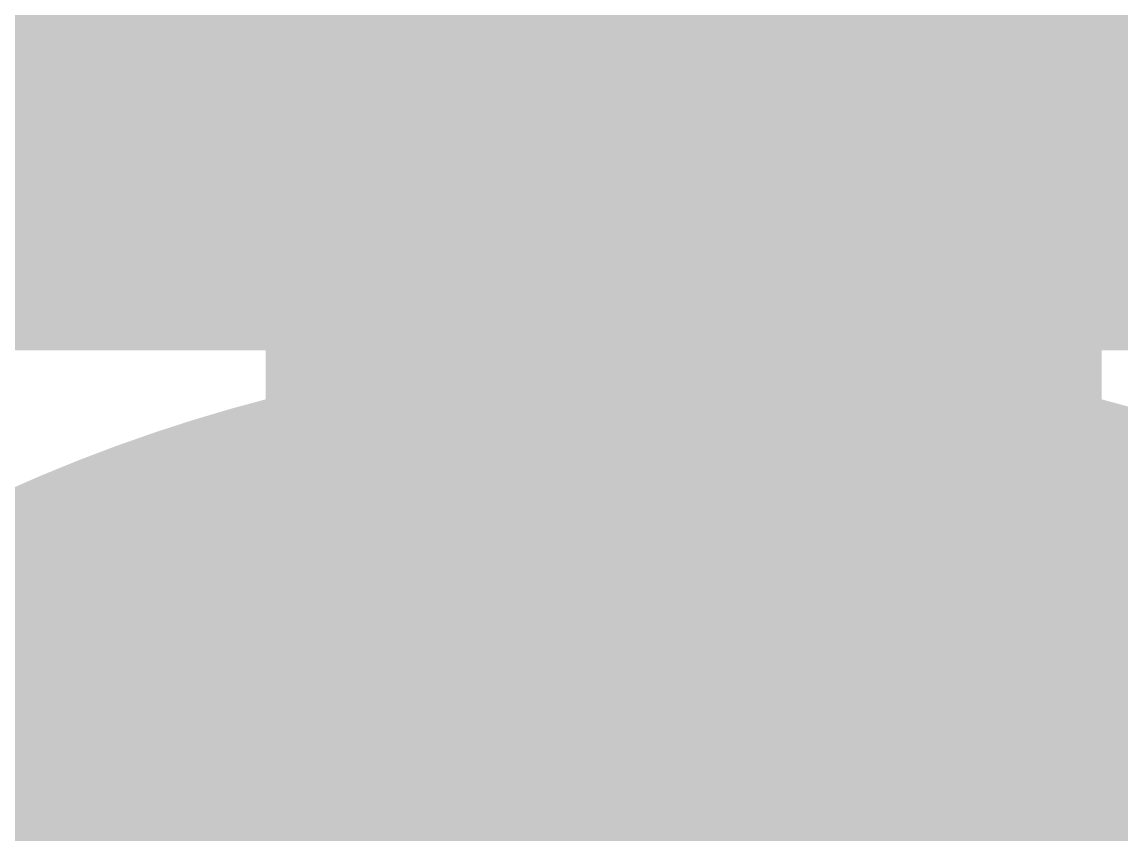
# Model space of a CAD drawing. Header units: inches. Extents: x 22 to 371, y 55 to 284.
# Drawn here: x 41.9824 to 42.2496, y 158.1558 to 158.3533 of the extents above; entities that cross this region are included whole.
import ezdxf

# ---------------------------------------------------------------- set-up
doc = ezdxf.new("R2010")
doc.units = ezdxf.units.IN
for name, color, linetype in [('Bottom Layer', 5, 'Continuous'), ('Bottom Solder', 6, 'Continuous'), ('Layer 1', 16, 'Continuous'), ('Layer 2', 76, 'Continuous'), ('Top Layer', 1, 'Continuous'), ('Top Solder', 216, 'Continuous')]:
    doc.layers.add(name, color=color, linetype=linetype)

# ---------------------------------------------------------------- blocks, each defined once
blk = doc.blocks.new('SOT_23_302')
at = {"layer": 'Top Solder'}
blk.add_hatch(color=216, dxfattribs=at).paths.add_polyline_path([(0.43842, -0.43843), (1.46162, -0.43843), (1.46162, -1.56163), (0.43842, -1.56163)])

msp = doc.modelspace()

# ---------------------------------------------------------------- hatches: boundary and pattern name
at = {"layer": 'Bottom Layer'}
h = msp.add_hatch(color=5, dxfattribs=at)
edge = h.paths.add_edge_path()
edge.add_arc((42.14327, 157.87291), 0.3, 0, 360)
at = {"layer": 'Bottom Solder'}
h = msp.add_hatch(color=6, dxfattribs=at)
edge = h.paths.add_edge_path()
edge.add_arc((42.14327, 157.87291), 0.4016, 0, 360)
at = {"layer": 'Layer 1'}
h = msp.add_hatch(color=16, dxfattribs=at)
edge = h.paths.add_edge_path()
edge.add_arc((42.14327, 157.87291), 0.3, 0, 360)
at = {"layer": 'Layer 2'}
h = msp.add_hatch(color=76, dxfattribs=at)
edge = h.paths.add_edge_path()
edge.add_arc((42.14327, 157.87291), 0.3, 0, 360)
at = {"layer": 'Top Layer'}
h = msp.add_hatch(color=1, dxfattribs=at)
edge = h.paths.add_edge_path()
edge.add_arc((42.14327, 157.87291), 0.3, 0, 360)
at = {"layer": 'Top Solder'}
h = msp.add_hatch(color=216, dxfattribs=at)
edge = h.paths.add_edge_path()
edge.add_arc((42.14327, 157.87291), 0.4016, 0, 360)

# ---------------------------------------------------------------- linework, layer by layer
at = {"layer": 'Top Layer'}
msp.add_lwpolyline([(42.14327, 157.87291, 0.2032, 0.2032, 0), (42.14327, 158.83506, 0.2032, 0.2032, 0)], format="xyseb", dxfattribs=at)

# ---------------------------------------------------------------- block references
msp.add_blockref('SOT_23_302', (41.19325, 159.83509))

doc.saveas('drawing.dxf')
